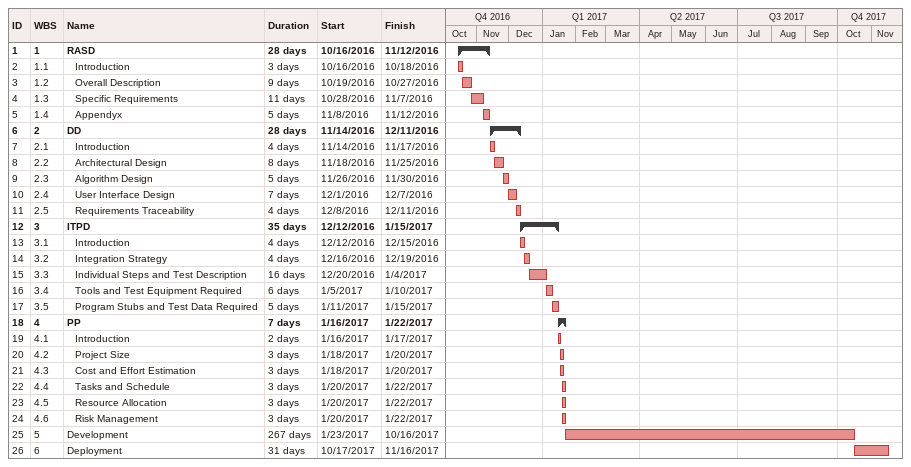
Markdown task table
| ID | WBS | Task | Duration | Start | Finish |
|---|---|---|---|---|---|
| 1 | 1 | **RASD** | 28d | 2016-10-16 | 2016-11-12 |
| 2 | 1.1 | Introduction | 3d | 2016-10-16 | 2016-10-18 |
| 3 | 1.2 | Overall Description | 9d | 2016-10-19 | 2016-10-27 |
| 4 | 1.3 | Specific Requirements | 11d | 2016-10-28 | 2016-11-07 |
| 5 | 1.4 | Appendyx | 5d | 2016-11-08 | 2016-11-12 |
| 6 | 2 | **DD** | 28d | 2016-11-14 | 2016-12-11 |
| 7 | 2.1 | Introduction | 4d | 2016-11-14 | 2016-11-17 |
| 8 | 2.2 | Architectural Design | 8d | 2016-11-18 | 2016-11-25 |
| 9 | 2.3 | Algorithm Design | 5d | 2016-11-26 | 2016-11-30 |
| 10 | 2.4 | User Interface Design | 7d | 2016-12-01 | 2016-12-07 |
| 11 | 2.5 | Requirements Traceability | 4d | 2016-12-08 | 2016-12-11 |
| 12 | 3 | **ITPD** | 35d | 2016-12-12 | 2017-01-15 |
| 13 | 3.1 | Introduction | 4d | 2016-12-12 | 2016-12-15 |
| 14 | 3.2 | Integration Strategy | 4d | 2016-12-16 | 2016-12-19 |
| 15 | 3.3 | Individual Steps and Test Description | 16d | 2016-12-20 | 2017-01-04 |
| 16 | 3.4 | Tools and Test Equipment Required | 6d | 2017-01-05 | 2017-01-10 |
| 17 | 3.5 | Program Stubs and Test Data Required | 5d | 2017-01-11 | 2017-01-15 |
| 18 | 4 | **PP** | 7d | 2017-01-16 | 2017-01-22 |
| 19 | 4.1 | Introduction | 2d | 2017-01-16 | 2017-01-17 |
| 20 | 4.2 | Project Size | 3d | 2017-01-18 | 2017-01-20 |
| 21 | 4.3 | Cost and Effort Estimation | 3d | 2017-01-18 | 2017-01-20 |
| 22 | 4.4 | Tasks and Schedule | 3d | 2017-01-20 | 2017-01-22 |
| 23 | 4.5 | Resource Allocation | 3d | 2017-01-20 | 2017-01-22 |
| 24 | 4.6 | Risk Management | 3d | 2017-01-20 | 2017-01-22 |
| 25 | 5 | Development | 267d | 2017-01-23 | 2017-10-16 |
| 26 | 6 | Deployment | 31d | 2017-10-17 | 2017-11-16 |
